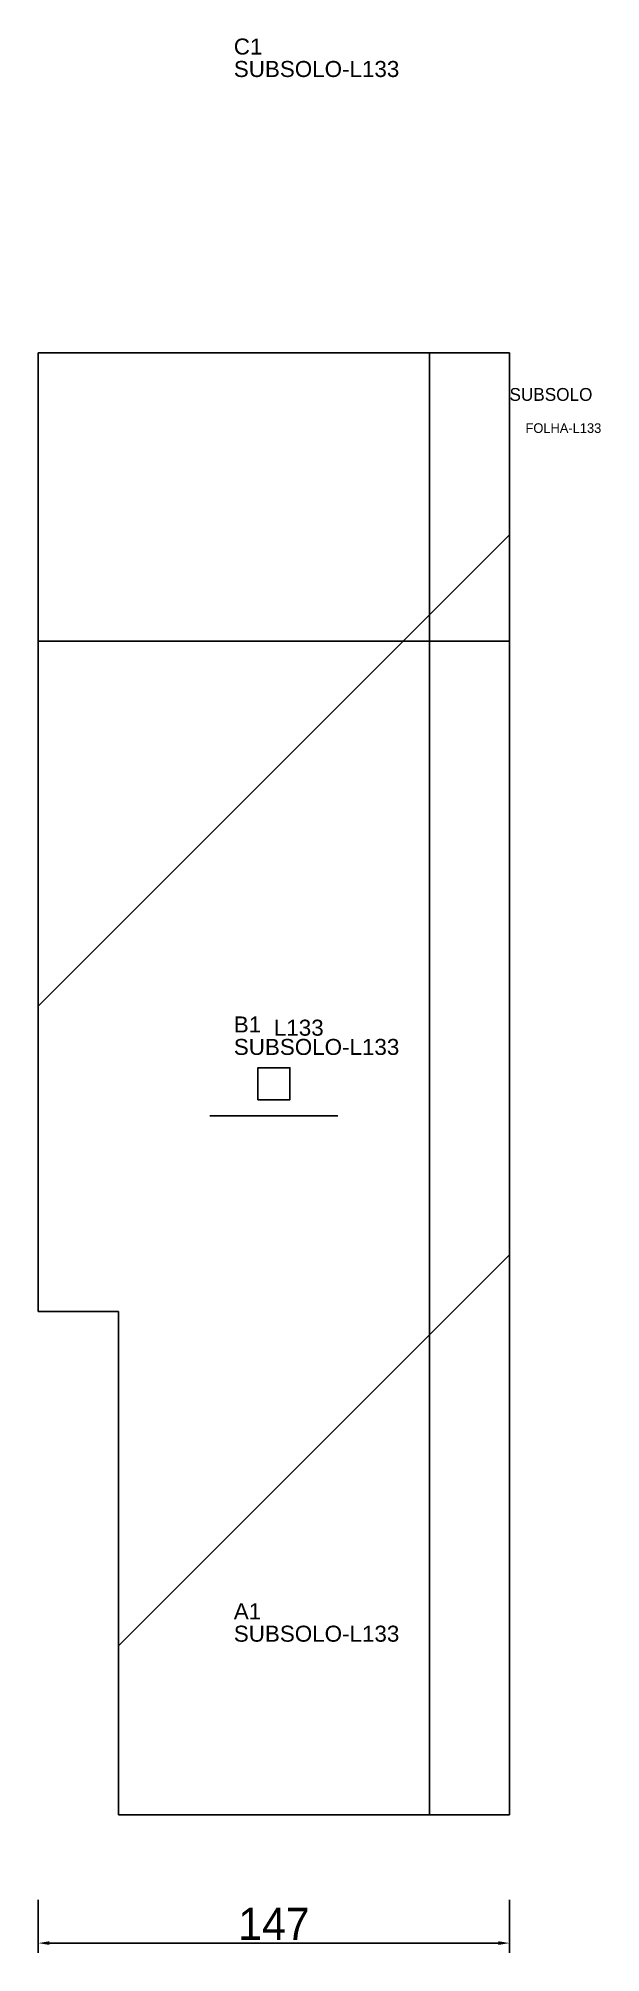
# Model space of a CAD drawing. Header units: metres. Extents: x 222 to 398, y -298 to 300.
import ezdxf

# ---------------------------------------------------------------- set-up
doc = ezdxf.new("R2010")
doc.units = ezdxf.units.M
for name, color, linetype in [('3', 3, 'CONTINUOUS'), ('AUX00', 7, 'CONTINUOUS'), ('COTA', 241, 'CONTINUOUS'), ('FOLHA', 255, 'CONTINUOUS'), ('Hachura', 251, 'CONTINUOUS'), ('NOMENCLATURA', 7, 'CONTINUOUS'), ('Nível', 160, 'CONTINUOUS'), ('Painéis', 200, 'CONTINUOUS'), ('Pilares', 5, 'CONTINUOUS'), ('SARR_2.2x7', 40, 'CONTINUOUS')]:
    doc.layers.add(name, color=color, linetype=linetype)
doc.styles.add('ARIAL', font='Arial.ttf')
doc.styles.add('STR_STANDARD', font='arial.ttf')
doc.dimstyles.new('EZ DXF', dxfattribs={"dimtxt": 10, "dimasz": 3.5, "dimexe": 3, "dimexo": 1.5, "dimgap": 1, "dimtad": 1, "dimdec": 1, "dimdsep": 46, "dimcen": 2.5, "dimazin": 3, "dimtfac": 1, "dimtmove": 0, "dimatfit": 3})

msp = doc.modelspace()

# ---------------------------------------------------------------- hatches: boundary and pattern name
at = {"layer": 'Hachura'}
h = msp.add_hatch(dxfattribs=at)
h.set_pattern_fill('ANSI31', scale=50)
h.paths.add_polyline_path([(369.2, 201.5), (247.2, 201.5), (222.2, 201.5), (222.2, -97.5), (247.2, -97.5), (247.2, -254.5), (369.2, -254.5)])
h = msp.add_hatch(dxfattribs=at)
h.set_pattern_fill('ANSI31', scale=50)
h.paths.add_polyline_path([(369.2, 201.5), (247.2, 201.5), (222.2, 201.5), (222.2, -97.5), (247.2, -97.5), (247.2, -254.5), (369.2, -254.5)])

# ---------------------------------------------------------------- linework, layer by layer
at = {"layer": '3'}
for points in [[(344.2, -254.5), (344.2, 201.5)], [(344.2, -254.5), (344.2, 201.5)], [(222.2, 111.5), (369.2, 111.5)], [(222.2, 111.5), (369.2, 111.5)]]:
    msp.add_lwpolyline(points, close=True, dxfattribs=at)
at = {"layer": 'Painéis', "color": 200}
for p, q in [((247.2, 201.5), (222.2, 201.5)), ((222.2, 201.5), (222.2, -97.5)), ((247.2, 201.5), (222.2, 201.5)), ((222.2, 201.5), (222.2, -97.5)), ((369.2, 201.5), (247.2, 201.5)), ((369.2, 201.5), (247.2, 201.5)), ((369.2, -254.5), (369.2, 201.5)), ((369.2, -254.5), (369.2, 201.5)), ((222.2, -97.5), (247.2, -97.5)), ((222.2, -97.5), (247.2, -97.5)), ((247.2, -97.5), (247.2, -254.5)), ((247.2, -97.5), (247.2, -254.5)), ((247.2, -254.5), (369.2, -254.5)), ((247.2, -254.5), (369.2, -254.5))]:
    msp.add_line(p, q, dxfattribs=at)
at = {"layer": 'Pilares'}
msp.add_lwpolyline([(290.7, -31.5), (300.7, -31.5), (300.7, -21.5), (290.7, -21.5)], close=True, dxfattribs=at)
msp.add_lwpolyline([(290.7, -31.5), (300.7, -31.5), (300.7, -21.5), (290.7, -21.5)], close=True, dxfattribs=at)
at = {"layer": 'SARR_2.2x7'}
msp.add_line((275.7, -36.5), (315.7, -36.5), dxfattribs=at)
msp.add_line((275.7, -36.5), (315.7, -36.5), dxfattribs=at)

# ---------------------------------------------------------------- texts
at = {"layer": '3', "style": 'STR_STANDARD'}
for s, p in [('C1', (283.2, 294.5)), ('C1', (283.2, 294.5)), ('B1', (283.2, -10.5)), ('B1', (283.2, -10.5)), ('A1', (283.2, -193.5)), ('A1', (283.2, -193.5))]:
    msp.add_text(s, height=5, dxfattribs=at).set_placement(p)
at = {"layer": 'AUX00', "style": 'STR_STANDARD'}
for p in [(283.2, 287.5), (283.2, 287.5), (283.2, -17.5), (283.2, -17.5), (283.2, -200.5), (283.2, -200.5)]:
    msp.add_text('SUBSOLO-L133', height=5, dxfattribs=at).set_placement(p)
at = {"layer": 'FOLHA'}
msp.add_text('FOLHA-L133', height=3, dxfattribs=at).set_placement((374.2, 176.5))
msp.add_text('FOLHA-L133', height=3, dxfattribs=at).set_placement((374.2, 176.5))
at = {"layer": 'NOMENCLATURA', "insert": (295.7, -6.5), "char_height": 5, "attachment_point": 1, "style": 'ARIAL'}
msp.add_mtext('L133', dxfattribs=at)
msp.add_mtext('L133', dxfattribs=at)
at = {"layer": 'Nível'}
msp.add_text('SUBSOLO', height=4, dxfattribs=at).set_placement((369.2, 186.5))
msp.add_text('SUBSOLO', height=4, dxfattribs=at).set_placement((369.2, 186.5))

# ---------------------------------------------------------------- dimensions: what is measured, and where the dimension line sits
at = {"layer": 'COTA'}
msp.add_linear_dim(base=(222.2, -294.5), p1=(222.2, -279.5), p2=(369.2, -279.5), dimstyle='EZ DXF', dxfattribs=at).render()
msp.add_linear_dim(base=(222.2, -294.5), p1=(222.2, -279.5), p2=(369.2, -279.5), dimstyle='EZ DXF', dxfattribs=at).render()

doc.saveas('drawing.dxf')
